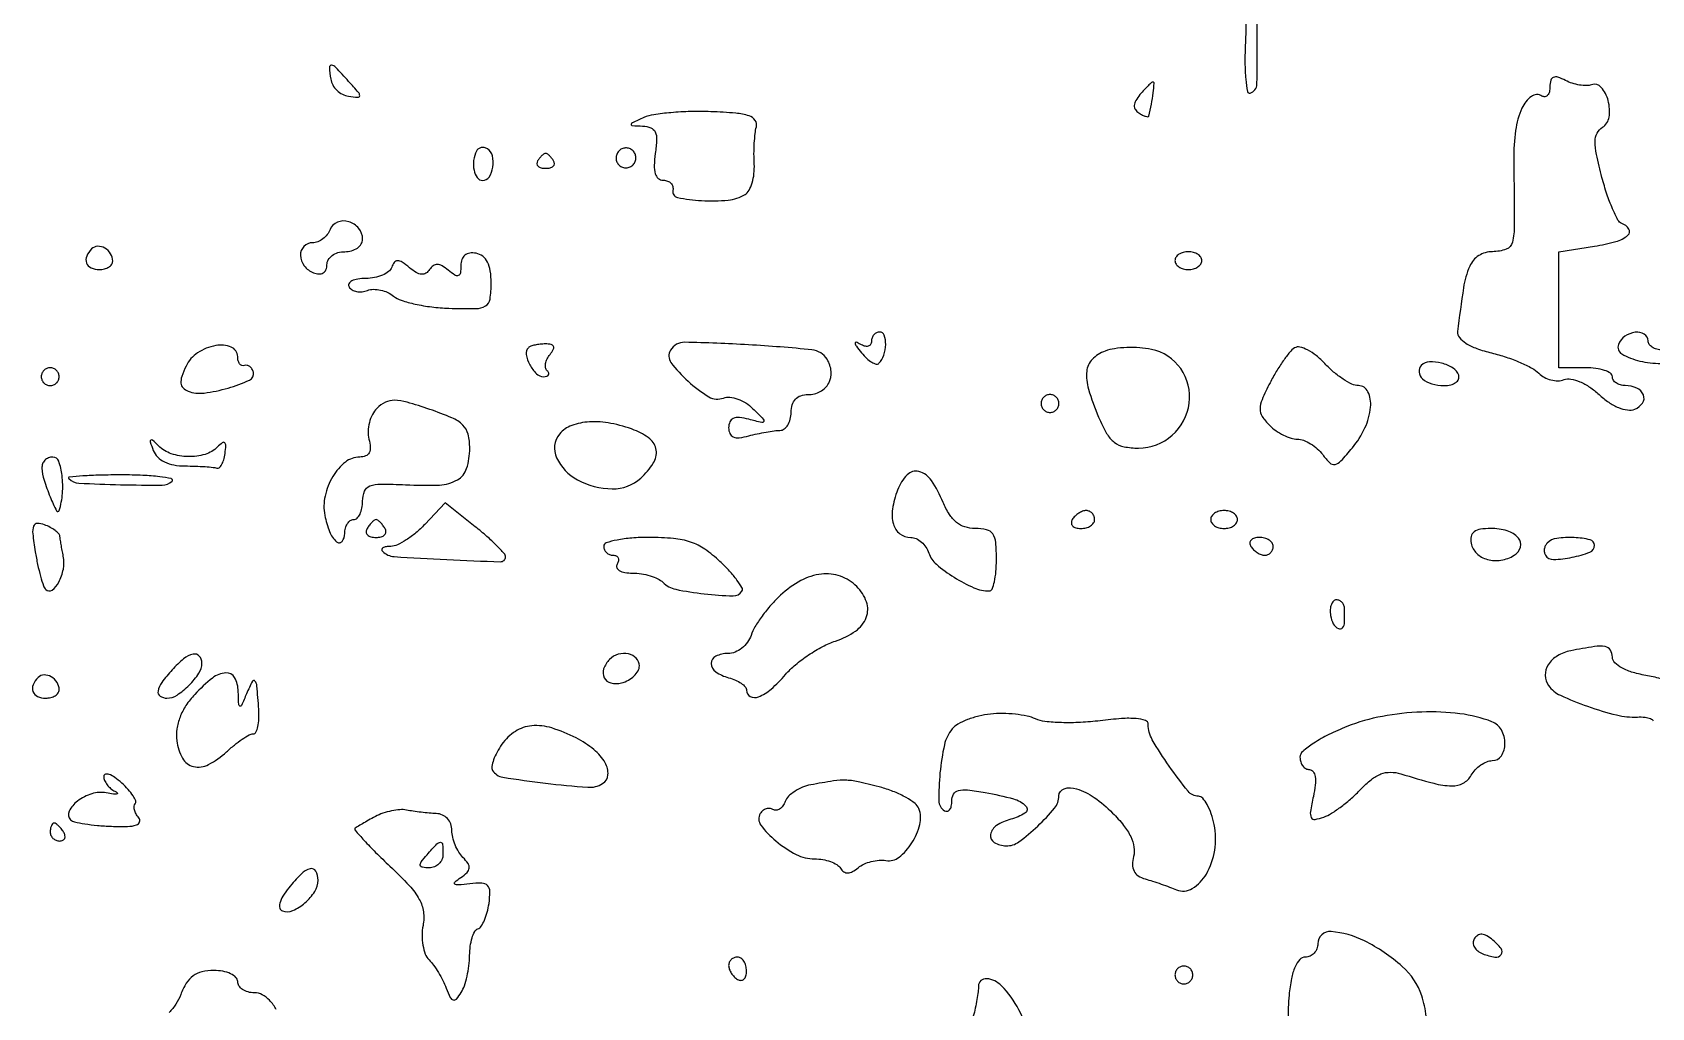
# Model space of a CAD drawing. Extents: x 0 to 5034, y 0 to 2560.
# Drawn here: x 1567 to 1748.4, y 746.3 to 855.6 of the extents above; entities that cross this region are included whole.
import ezdxf

# ---------------------------------------------------------------- set-up
doc = ezdxf.new("R2010")
doc.units = 0

msp = doc.modelspace()

# ---------------------------------------------------------------- linework, layer by layer
for points in [[(1701.484752, 862.975329, 0.099742), (1701.294163, 862.460804, 0.098108), (1701.316048, 861.909417, 0.097777), (1701.546792, 861.406547, 0.098339), (1701.950968, 861.030303, -0.181641), (1702.458839, 860.373019, -0.039689), (1702.775192, 858.952716, -0.03163), (1702.927636, 856.966026, -0.014909), (1702.885232, 854.392107, 0.012645), (1702.838137, 852.149929, 0.022437), (1702.92893, 850.304244, 0.020153), (1703.11397, 848.934917, 0.451772), (1703.41726, 848.75, 0.32266), (1704.178625, 849.761065, 0.008652), (1704.201647, 855.654216, 0.010983), (1703.996521, 861.452399, 0.184055), (1703.223979, 863.176021, 0.072), (1702.741476, 863.536502, 0.154404), (1702.290164, 863.624003, 0.15464), (1701.87111, 863.435994, 0.072286)], [(1600.421612, 850.333129, 0.09263), (1600.646753, 849.67682, 0.072374), (1601.109412, 849.080312, 0.071263), (1601.731133, 848.632391, 0.084275), (1602.419513, 848.408934, 0.016801), (1603.480636, 848.289449, 0.435285), (1603.671436, 848.464567, 0.18237), (1603.53755, 848.827239, 0.005286), (1602.431397, 850.075805, 0.00571), (1600.982671, 851.640342, 0.172957), (1600.512934, 851.878874, 0.473108), (1600.278537, 851.657664, 0.019066)], [(1691.073886, 848.589028, 0.043282), (1690.608797, 847.918193, 0.115588), (1690.443671, 847.36394, 0.160707), (1690.564792, 846.907337, 0.110253), (1690.951442, 846.530011, 0.023308), (1691.359074, 846.303618, 0.041943), (1691.714461, 846.163103, 0.058009), (1691.975158, 846.116526, 0.361912), (1692.076511, 846.190983, 0.013932), (1692.365877, 847.517011, 0.016868), (1692.56025, 848.775356, 0.009503), (1692.66899, 849.85349, 0.438295), (1692.533961, 850, 0.182026), (1692.368046, 849.937528, 0.01202), (1691.985822, 849.585527, 0.01615), (1691.543523, 849.129577, 0.011296)], [(1737, 849.476167, -0.05584), (1736.935975, 848.904663, -0.120563), (1736.739534, 848.511239, -0.189923), (1736.449149, 848.355472, -0.169227), (1736.113307, 848.429973, 0.306065), (1734.921681, 848.381746, 0.130018), (1733.870267, 847.075523, 0.070701), (1733.156528, 844.574452, 0.037009), (1732.952818, 841.336615, -0.001932), (1733.006855, 833.921905, -0.057763), (1732.798016, 832.064646, -0.252793), (1732.101594, 831.274739, -0.08848), (1730.561198, 831, 0.142034), (1729.033576, 830.557117, 0.149941), (1728.018214, 829.372876, 0.064539), (1727.321122, 826.968651, 0.010075), (1726.66351, 822.059264, 0.202688), (1726.860741, 821.390899, 0.080512), (1727.592349, 820.745062, 0.055041), (1728.807517, 820.154225, 0.026303), (1730.473663, 819.65703, -0.021037), (1732.090648, 819.192981, -0.021015), (1733.663487, 818.594547, -0.021403), (1734.988576, 817.957083, -0.073685), (1735.752602, 817.390255, 0.07312), (1736.365169, 816.934725, 0.06099), (1737.121523, 816.639961, 0.062877), (1737.900718, 816.542689, 0.091508), (1738.57982, 816.669003, -0.138453), (1739.340441, 816.738604, -0.054704), (1740.355291, 816.432215, -0.047897), (1741.458401, 815.832127, -0.040083), (1742.5, 815, 0.038612), (1743.583839, 814.128899, 0.053348), (1744.682214, 813.538481, 0.063615), (1745.692755, 813.270118, 0.125382), (1746.512501, 813.366423, 0.151414), (1747.380129, 814.049513, 0.252604), (1747.478211, 814.950435, 0.19231), (1746.736518, 815.72087, 0.106506), (1745.440983, 816, -0.067639), (1744.890182, 816.074854, -0.08433), (1744.423289, 816.29375, -0.09965), (1744.111069, 816.61866, -0.142666), (1744, 817, 0.254951), (1743.790443, 817.384262, 0.06271), (1743.11875, 817.70625, 0.048861), (1742.149251, 817.927234, 0.031626), (1741, 818), (1738, 818), (1738, 824.488182), (1738, 830.976365), (1742, 831.615991, 0.027366), (1744.400022, 832.135781, 0.107248), (1745.7355, 832.833904, 0.375942), (1745.846175, 833.536489, 0.168595), (1745.056927, 834.166667, -0.189177), (1744.621933, 834.543351, -0.018747), (1744.01525, 835.813226, -0.021557), (1743.393641, 837.439502, -0.015458), (1742.835108, 839.303892, -0.010823), (1742.206049, 841.891113, -0.056503), (1742.054047, 843.347656, -0.115869), (1742.279572, 844.270783, -0.137583), (1742.885194, 844.929046, 0.222926), (1743.631348, 846.071549, 0.097991), (1743.528764, 847.918156, 0.115119), (1742.755777, 849.402625, 0.311364), (1741.665141, 849.690175, -0.088518), (1741.094148, 849.59255, -0.039019), (1740.328198, 849.657998, -0.037027), (1739.505663, 849.856899, -0.040962), (1738.75, 850.170311, 0.035687), (1737.894711, 850.535651, 0.17938), (1737.383287, 850.524073, 0.239175), (1737.091709, 850.194062, 0.063615)], [(1635.5, 846.012224, 0.00379), (1634.227897, 845.446294, 0.255533), (1634.090198, 845.262989, 0.43834), (1634.199466, 845.128505, 0.006138), (1635.363499, 845.070285, -0.083775), (1636.269075, 844.88213, -0.193544), (1636.766614, 844.414536, -0.12062), (1636.936027, 843.552143, -0.024911), (1636.786692, 842, 0.02709), (1636.66262, 840.648726, 0.081358), (1636.77774, 839.732303, 0.14566), (1637.122179, 839.202668, 0.178073), (1637.673193, 839, -0.087361), (1638.160705, 838.914166, -0.115612), (1638.536813, 838.668419, -0.127056), (1638.741751, 838.301244, -0.119128), (1638.75, 837.871212, 0.419608), (1639.27039, 837.071061, 0.035329), (1641.976515, 836.720168, 0.037342), (1644.948925, 836.768712, 0.116167), (1646.836695, 837.399072, 0.131049), (1647.28099, 837.869715, 0.050645), (1647.628957, 838.704835, 0.045662), (1647.84019, 839.734567, 0.041943), (1647.869636, 840.815738, -0.015314), (1647.840099, 841.952262, -0.013166), (1647.877131, 843.147444, -0.013361), (1647.968376, 844.230808, -0.03677), (1648.10876, 844.984072, 0.226698), (1647.971282, 845.706317, 0.155491), (1647.284998, 846.20494, 0.059522), (1645.794861, 846.50842, 0.011058), (1643, 846.67601, 0.015448), (1640.74767, 846.691511, 0.016067), (1638.528125, 846.566768, 0.015957), (1636.620945, 846.33644, 0.064817)], [(1616.754232, 842.266312, 0.084697), (1616.436116, 841.221291, 0.082939), (1616.479003, 840.121909, 0.104464), (1616.84371, 839.288862, 0.234312), (1617.437328, 838.972506, 0.26629), (1618.162879, 839.360605, 0.1021), (1618.575922, 840.472687, 0.093314), (1618.533019, 841.735512, 0.201974), (1617.980032, 842.512341, 0.086456), (1617.629461, 842.652808, 0.102024), (1617.272696, 842.654687, 0.11056), (1616.965717, 842.518222, 0.11748)], [(1623.603006, 841.166667, 0.156081), (1623.524383, 840.850742, 0.191391), (1623.654049, 840.578125, 0.128073), (1623.996371, 840.393832, 0.059847), (1624.5, 840.333333, 0.059847), (1625.003629, 840.393832, 0.128073), (1625.345951, 840.578125, 0.191391), (1625.475617, 840.850742, 0.156081), (1625.396994, 841.166667, 0.030643), (1625.17176, 841.485629, 0.036533), (1624.921053, 841.755208, 0.039602), (1624.681431, 841.94484, 0.148655), (1624.5, 842, 0.148655), (1624.318569, 841.94484, 0.039602), (1624.078947, 841.755208, 0.036533), (1623.82824, 841.485629, 0.030643)], [(1632.552786, 842.08541, 0.099038), (1632.401684, 841.679226, 0.097945), (1632.417584, 841.244476, 0.097945), (1632.597789, 840.848514, 0.099038), (1632.91459, 840.552786, 0.099038), (1633.320774, 840.401684, 0.097945), (1633.755524, 840.417584, 0.097945), (1634.151486, 840.597789, 0.099038), (1634.447214, 840.91459, 0.099038), (1634.598316, 841.320774, 0.097945), (1634.582416, 841.755524, 0.097945), (1634.402211, 842.151486, 0.099038), (1634.08541, 842.447214, 0.099038), (1633.679226, 842.598316, 0.097945), (1633.244476, 842.582416, 0.097945), (1632.848514, 842.402211, 0.099038)], [(1600.355157, 833.483141, -0.074977), (1600.033468, 832.916159, -0.064537), (1599.544009, 832.435673, -0.066847), (1598.968076, 832.110674, -0.095352), (1598.393011, 832, 0.204278), (1597.418733, 831.584618, 0.201822), (1597.037443, 830.591202, 0.156824), (1597.456317, 829.418007, 0.138461), (1598.5, 828.638374, 0.075244), (1599.114961, 828.503306, 0.151899), (1599.592642, 828.617923, 0.166113), (1599.893789, 828.972145, 0.094119), (1600, 829.531385, -0.135114), (1600.154154, 830.091428, -0.100388), (1600.5875, 830.568594, -0.086919), (1601.235706, 830.88973, -0.071767), (1602, 831, 0.067898), (1602.764468, 831.104293, 0.0845), (1603.4125, 831.409197, 0.09971), (1603.845839, 831.8618, 0.14217), (1604, 832.393011, 0.173732), (1603.566481, 833.603019, 0.14912), (1602.434749, 834.355344, 0.167176), (1601.171409, 834.303936, 0.211165)], [(1573.63948, 831.306147, 0.094876), (1573.086489, 830.491235, 0.1934), (1573.067517, 829.730754, 0.202875), (1573.575357, 829.193711, 0.103624), (1574.5, 829, 0.06085), (1575.073598, 829.070066, 0.079459), (1575.559375, 829.276414, 0.097386), (1575.8846, 829.582093, 0.156819), (1576, 829.940983, 0.139398), (1575.764316, 830.769921, 0.123736), (1575.119339, 831.396031, 0.139481), (1574.316568, 831.598585, 0.191124)], [(1615, 829.450879, -0.034063), (1614.943359, 828.620429, -0.276363), (1614.714622, 828.334932, -0.239593), (1614.325081, 828.379634, -0.027044), (1613.589028, 828.926114, 0.040308), (1612.893837, 829.414226, 0.124697), (1612.347273, 829.573447, 0.170936), (1611.895552, 829.432105, 0.09412), (1611.5, 829, -0.110903), (1611.095479, 828.586546, -0.167706), (1610.61127, 828.466463, -0.113404), (1610.011336, 828.661997, -0.037272), (1609.248351, 829.201442, 0.024397), (1608.420675, 829.819156, 0.142966), (1607.909028, 829.982122, 0.244081), (1607.542825, 829.803208, 0.07838), (1607.254045, 829.25, -0.147746), (1606.91349, 828.770979, -0.063077), (1606.229685, 828.367188, -0.054727), (1605.335901, 828.092589, -0.047218), (1604.35765, 828, 0.037307), (1603.449392, 827.932137, 0.080276), (1602.782817, 827.719079, 0.153612), (1602.461796, 827.405034, 0.267391), (1602.473008, 827.043674, 0.127958), (1602.810469, 826.721202, 0.080917), (1603.32539, 826.535178, 0.071976), (1603.934531, 826.509891, 0.066144), (1604.54476, 826.65555, -0.088722), (1605.217917, 826.784611, -0.05625), (1606.014807, 826.704708, -0.054322), (1606.80745, 826.441284, -0.065929), (1607.469881, 826.024996, 0.095259), (1608.331693, 825.551072, 0.024047), (1609.883126, 825.130459, 0.023655), (1611.735329, 824.813732, 0.021923), (1613.656862, 824.663121, 0.010221), (1616.692586, 824.6208, 0.133768), (1617.767309, 824.921086, 0.226063), (1618.269086, 825.674201, 0.03576), (1618.399716, 827.495934, 0.037441), (1618.298629, 828.845691, 0.080968), (1617.980783, 829.83392, 0.109631), (1617.445202, 830.481318, 0.118296), (1616.7, 830.819258, 0.080756), (1615.992605, 830.839843, 0.13727), (1615.452358, 830.6083, 0.139604), (1615.116569, 830.133586, 0.084759)], [(1695, 830, 0.148195), (1695.115568, 829.618646, 0.098894), (1695.440625, 829.29375, 0.082425), (1695.926543, 829.074694, 0.064853), (1696.5, 829, 0.064853), (1697.073457, 829.074694, 0.082425), (1697.559375, 829.29375, 0.098894), (1697.884432, 829.618646, 0.148195), (1698, 830, 0.148195), (1697.884432, 830.381354, 0.098894), (1697.559375, 830.70625, 0.082425), (1697.073457, 830.925306, 0.064853), (1696.5, 831, 0.064853), (1695.926543, 830.925306, 0.082425), (1695.440625, 830.70625, 0.098894), (1695.115568, 830.381354, 0.148195)], [(1661, 820.940983, -0.146934), (1660.897759, 820.600579, -0.188594), (1660.632812, 820.413651, -0.132816), (1660.2287, 820.422732, -0.063696), (1659.75, 820.632941, 0.043872), (1659.285905, 820.85902, 0.573559), (1659.165569, 820.762526, 0.123824), (1659.306969, 820.42143, 0.010573), (1659.892501, 819.667792, 0.033559), (1660.466194, 819.050442, 0.054095), (1661.03843, 818.618256, 0.074033), (1661.524921, 818.417726, 0.262966), (1661.838112, 818.504778, 0.118094), (1662.386308, 819.398308, 0.073684), (1662.592816, 820.6152, 0.091016), (1662.427522, 821.63599, 0.317224), (1661.911516, 822, 0.115433), (1661.563823, 821.918646, 0.10044), (1661.267758, 821.688914, 0.093393), (1661.069045, 821.345399, 0.08475)], [(1744.677932, 820.603087, 0.369798), (1745.049925, 819.55812, 0.070759), (1747.075897, 818.751005, 0.062916), (1749.405781, 818.488576, 0.256332), (1750.603045, 819.166731, 0.178566), (1750.667041, 819.48216, 0.188164), (1750.508795, 819.755227, 0.115624), (1750.119678, 819.940021, 0.053337), (1749.559017, 820, -0.062283), (1748.962904, 820.074545, -0.080552), (1748.457961, 820.29375, -0.097988), (1748.120018, 820.618621, -0.153634), (1748, 821, 0.262826), (1747.575938, 821.751009, 0.16694), (1746.567996, 821.967863, 0.123067), (1745.397516, 821.522184, 0.150028)], [(1584.223034, 818.192859, 0.02546), (1583.742265, 817.023351, 0.104882), (1583.643498, 816.268575, 0.176494), (1583.878549, 815.753713, 0.107088), (1584.445169, 815.382667, 0.124254), (1586.239137, 815.16787, 0.038488), (1588.921112, 815.725546, 0.035566), (1591.327341, 816.612225, 0.363902), (1591.754684, 817.5, 0.075684), (1591.600911, 817.863241, 0.094781), (1591.354501, 818.132812, 0.109159), (1591.05561, 818.267654, 0.132796), (1590.75, 818.25, -0.173266), (1590.465134, 818.25609, -0.141634), (1590.220313, 818.440625, -0.101439), (1590.05526, 818.790027, -0.059853), (1590, 819.25, 0.306289), (1589.282698, 820.311104, 0.141666), (1587.546706, 820.486109, 0.100072), (1585.508775, 819.671022, 0.13835)], [(1622.568901, 820.235568, 0.245161), (1622.333637, 819.487128, 0.077314), (1622.726371, 818.342778, 0.074622), (1623.466901, 817.335371, 0.199573), (1624.273655, 817, 0.065215), (1624.633049, 817.047076, 0.192895), (1624.828768, 817.193285, 0.241843), (1624.844514, 817.407086, 0.096381), (1624.675343, 817.657991, -0.153763), (1624.498035, 817.998349, -0.086863), (1624.497174, 818.467954, -0.07233), (1624.668728, 818.99289, -0.058177), (1624.9928, 819.491324, 0.047423), (1625.357756, 820.027135, 0.231935), (1625.374623, 820.382994, 0.243711), (1625.105678, 820.602375, 0.051581), (1624.484124, 820.666667, 0.026437), (1623.884353, 820.634932, 0.028927), (1623.309326, 820.540031, 0.030118), (1622.832268, 820.402015, 0.111348)], [(1638.484299, 819.974595, 0.306778), (1638.542109, 818.590795, 0.049654), (1640.448452, 816.487444, 0.048858), (1642.795764, 814.748417, 0.230558), (1644.418771, 814.607203, -0.117947), (1645.134485, 814.701937, -0.060721), (1646.020826, 814.499539, -0.055265), (1646.931467, 814.052651, -0.054905), (1647.724301, 813.416316, -0.004444), (1648.881184, 812.237197, -0.294619), (1648.933427, 811.971244, -0.371985), (1648.719083, 811.859793, -0.00563), (1647.25, 812.225569, 0.036409), (1646.200276, 812.419292, 0.126636), (1645.522947, 812.322305, 0.192439), (1645.138646, 811.946377, 0.104423), (1645, 811.289749, 0.103579), (1645.137814, 810.631628, 0.19486), (1645.520356, 810.258413, 0.127381), (1646.196177, 810.166784, 0.035815), (1647.25, 810.369714, -0.011611), (1648.203105, 810.601557, -0.010252), (1649.20625, 810.799577, -0.010353), (1650.11775, 810.940775, -0.030524), (1650.75, 810.986345, 0.156555), (1651.226816, 811.145157, 0.096081), (1651.632812, 811.583489, 0.07858), (1651.906931, 812.234181, 0.060542), (1652, 813, -0.071879), (1652.123622, 813.85549, -0.118272), (1652.486626, 814.485871, -0.122815), (1653.084583, 814.867851, -0.081193), (1653.893011, 815, 0.122404), (1655.266846, 815.341441, 0.14772), (1656.207783, 816.273227, 0.145822), (1656.48276, 817.58024, 0.118381), (1656.03328, 818.946151, 0.233408), (1654.337421, 820.006102, 0.010368), (1647.233942, 820.5704, 0.009819), (1640.087906, 820.848525, 0.265081)], [(1687.176915, 819.869742, 0.11084), (1685.733837, 818.934375, 0.170858), (1685.111293, 817.599836, 0.099675), (1685.312903, 815.603808, 0.02411), (1686.448973, 812.467881, 0.029457), (1687.337626, 810.649982, 0.09987), (1688.196616, 809.655953, 0.117004), (1689.293191, 809.158186, 0.048329), (1690.92592, 809, 0.184134), (1694.694735, 810.436644, 0.18047), (1696.590461, 814.031158, 0.186498), (1695.641761, 817.898935, 0.192258), (1692.35215, 820.061813, 0.034038), (1691.044701, 820.237656, 0.02569), (1689.595118, 820.258346, 0.026231), (1688.225141, 820.13534, 0.053129)], [(1708.389532, 820.216115, 0.078622), (1707.857912, 819.740659, 0.017891), (1707.125832, 818.774474, 0.01809), (1706.353318, 817.586207, 0.016717), (1705.646952, 816.314009, 0.015467), (1704.748612, 814.418082, 0.099633), (1704.525726, 813.387284, 0.150677), (1704.769081, 812.555938, 0.050424), (1705.578849, 811.564009, 0.04395), (1706.293005, 810.965462, 0.03667), (1707.144126, 810.459428, 0.038154), (1707.997852, 810.111664, 0.077795), (1708.711186, 810, -0.089675), (1709.403773, 809.874777, -0.047612), (1710.190233, 809.49206, -0.045317), (1710.944103, 808.932387, -0.052607), (1711.543905, 808.270843, 0.041444), (1712.344254, 807.347591, 0.254135), (1712.9297, 807.18177, 0.15152), (1713.588866, 807.561353, 0.01341), (1714.870878, 809.020843, 0.065726), (1716.279633, 811.254569, 0.084137), (1716.912083, 813.598695, 0.133547), (1716.618069, 815.312785, 0.291727), (1715.540469, 816, -0.113007), (1714.825558, 816.16367, -0.032913), (1713.83685, 816.724421, -0.031253), (1712.774596, 817.522284, -0.028912), (1711.790469, 818.466115, 0.036508), (1710.832112, 819.357709, 0.05032), (1709.846625, 819.99745, 0.061257), (1708.977147, 820.317665, 0.203563)], [(1722.595363, 818.26203, 0.228361), (1722.336448, 817.521563, 0.185054), (1722.728382, 816.766177, 0.111799), (1723.765945, 816.194575, 0.070333), (1725.14235, 816, 0.057016), (1725.888807, 816.085397, 0.09776), (1726.458183, 816.341522, 0.139742), (1726.762326, 816.721113, 0.181856), (1726.779124, 817.162627, 0.175087), (1726.144507, 817.966273, 0.074828), (1724.868665, 818.515261, 0.075494), (1723.501357, 818.66111, 0.187389)], [(1568, 817, 0.099038), (1568.076342, 816.618362, 0.097945), (1568.29375, 816.29375, 0.097945), (1568.618362, 816.076342, 0.099038), (1569, 816, 0.099038), (1569.381638, 816.076342, 0.097945), (1569.70625, 816.29375, 0.097945), (1569.923658, 816.618362, 0.099038), (1570, 817, 0.099038), (1569.923658, 817.381638, 0.097945), (1569.70625, 817.70625, 0.097945), (1569.381638, 817.923658, 0.099038), (1569, 818, 0.099038), (1568.618362, 817.923658, 0.097945), (1568.29375, 817.70625, 0.097945), (1568.076342, 817.381638, 0.099038)], [(1680, 814, 0.099038), (1680.076342, 813.618362, 0.097945), (1680.29375, 813.29375, 0.097945), (1680.618362, 813.076342, 0.099038), (1681, 813, 0.099038), (1681.381638, 813.076342, 0.097945), (1681.70625, 813.29375, 0.097945), (1681.923658, 813.618362, 0.099038), (1682, 814, 0.099038), (1681.923658, 814.381638, 0.097945), (1681.70625, 814.70625, 0.097945), (1681.381638, 814.923658, 0.099038), (1681, 815, 0.099038), (1680.618362, 814.923658, 0.097945), (1680.29375, 814.70625, 0.097945), (1680.076342, 814.381638, 0.099038)], [(1605.597023, 813.454166, 0.078237), (1605.093164, 812.762009, 0.05488), (1604.749852, 811.859341, 0.054451), (1604.608979, 810.894562, 0.073124), (1604.705651, 810.017591, -0.046884), (1604.85444, 809.107639, -0.13616), (1604.727527, 808.48879, -0.180634), (1604.332559, 808.127821, -0.096053), (1603.673335, 808, 0.170898), (1602.068615, 807.435011, 0.088813), (1600.656858, 805.814242, 0.080942), (1599.791551, 803.634464, 0.101659), (1599.761757, 801.465956, 0.047313), (1600.291958, 799.645718, 0.114848), (1601.084944, 798.503088, 0.433194), (1601.690332, 798.552942, 0.169354), (1602, 799.440983, -0.062283), (1602.074545, 800.037096, -0.080552), (1602.29375, 800.542039, -0.097988), (1602.618621, 800.879982, -0.153634), (1603, 801, 0.196807), (1603.382012, 801.156424, 0.086277), (1603.70625, 801.609278, 0.066194), (1603.926413, 802.280258, 0.046247), (1604, 803.074139, -0.093406), (1604.207846, 804.177031, -0.212145), (1604.798186, 804.761221, -0.093064), (1606.023535, 804.979742, -0.010978), (1608.802978, 804.893356, 0.023274), (1612.601686, 804.868715, 0.11926), (1614.614834, 805.442052, 0.189172), (1615.651128, 806.71826, 0.077177), (1616, 808.965015, 0.059917), (1615.808831, 810.554567, 0.140646), (1615.221144, 811.583748, 0.093505), (1614.003973, 812.391729, 0.017793), (1611.508004, 813.342573, 0.011902), (1608.971383, 814.140029, 0.065573), (1607.557418, 814.353489, 0.118348), (1606.547572, 814.131139, 0.083461)], [(1626.065034, 810.578361, 0.290779), (1625.726816, 807.924742, 0.160082), (1628.059462, 805.453977, 0.121374), (1631.957852, 804.437322, 0.189496), (1635.162887, 805.64741, 0.065986), (1636.561673, 807.296521, 0.178416), (1636.889324, 808.771746, 0.192708), (1636.176959, 810.029559, 0.078012), (1634.4349, 811.024751, 0.042795), (1631.808418, 811.773706, 0.061459), (1629.397506, 811.941489, 0.074882), (1627.418219, 811.534562, 0.132218)], [(1580.547743, 808.75, 0.105392), (1581.023487, 808.013901, 0.0827), (1581.797774, 807.458799, 0.069251), (1582.841419, 807.114468, 0.045132), (1584.106989, 807, -0.007919), (1585.262661, 806.981696, -0.00967), (1586.342487, 806.926563, -0.008367), (1587.24509, 806.84776, -0.065334), (1587.654671, 806.75, 0.274368), (1587.925582, 806.79672, 0.086676), (1588.198115, 807.125893, 0.05886), (1588.432218, 807.677999, 0.034445), (1588.585369, 808.380699, 0.019854), (1588.681033, 809.279585, 0.233315), (1588.550367, 809.595571, 0.356394), (1588.274867, 809.605367, 0.034068), (1587.730699, 809.130699, -0.124066), (1586.3442, 808.302364, -0.077594), (1584.460893, 808.043152, -0.0767), (1582.564865, 808.370965, -0.114854), (1581.140754, 809.25, 0.009992), (1580.461353, 809.89798, 0.377046), (1580.265306, 809.902023, 0.309425), (1580.20717, 809.692067, 0.008433)], [(1568.070285, 806.75, 0.06238), (1568.313322, 805.420211, 0.020628), (1568.98885, 803.54997, 0.020436), (1569.709435, 801.973497, 0.675997), (1570.010956, 802, 0.054143), (1570.373189, 803.924187, 0.049697), (1570.330027, 805.938975, 0.055789), (1569.954496, 807.527117, 0.316786), (1569.283022, 808, 0.097722), (1568.798796, 807.904448, 0.103082), (1568.397534, 807.632812, 0.104445), (1568.14183, 807.226886, 0.102903)], [(1571.083333, 805.586047, 0.184423), (1572.220294, 805.081876, 0.00719), (1576.878204, 804.903597, 0.006899), (1581.554162, 804.856474, 0.197946), (1582.643332, 805.309998, 0.593981), (1582.563983, 805.57927, 0.022654), (1581.270229, 805.797312, 0.020173), (1579.382488, 805.951171, 0.010246), (1577, 806, 0.00614), (1574.599502, 805.970521, 0.011323), (1572.649479, 805.878401, 0.007272), (1571.141934, 805.750871, 0.63412)], [(1663.927173, 804.308451, 0.050725), (1663.355783, 802.177348, 0.108283), (1663.449242, 800.483835, 0.163935), (1664.175266, 799.413071, 0.16394), (1665.401228, 799, -0.107416), (1666.003187, 798.86917, -0.070985), (1666.601403, 798.485937, -0.066485), (1667.105277, 797.918954, -0.070368), (1667.431107, 797.25, 0.138808), (1668.274116, 795.987127, 0.036426), (1670.254694, 794.532342, 0.037413), (1672.47545, 793.359448, 0.103144), (1674.199365, 793, 0.307044), (1674.510141, 793.21071, 0.03859), (1674.764813, 794.028125, 0.03467), (1674.942109, 795.158557, 0.021568), (1675, 796.5, 0.021584), (1674.916371, 798.436388, 0.128347), (1674.580094, 799.382149, 0.188222), (1673.894253, 799.85316, 0.057487), (1672.62132, 800, -0.07548), (1671.46481, 800.175587, -0.095954), (1670.515453, 800.685223, -0.082107), (1669.722709, 801.583707, -0.041627), (1669.029763, 802.928145, 0.049985), (1667.722131, 805.364507, 0.180455), (1666.313519, 806.372799, 0.274593), (1664.999328, 806.006555, 0.100262)], [(1610.948208, 800.44487, -0.029458), (1609.959217, 799.509187, -0.03146), (1608.887689, 798.71818, -0.033163), (1607.887575, 798.163074, -0.110548), (1607.159019, 798, 0.035785), (1606.623274, 797.961607, 0.099366), (1606.269163, 797.835882, 0.235668), (1606.151152, 797.651226, 0.226554), (1606.225365, 797.441302, 0.181094), (1607.525239, 796.849718, 0.005722), (1613.426913, 796.510915, 0.004085), (1619.45885, 796.283213, 0.422911), (1619.999971, 796.808591, 0.185543), (1619.848796, 797.201901, 0.012557), (1619.007824, 798.088517, 0.016664), (1617.916408, 799.112178, 0.011648), (1616.622492, 800.19487), (1613.245043, 802.889739)], [(1683.5, 801, 0.139169), (1683.392057, 800.620352, 0.191142), (1683.521475, 800.29375, 0.138808), (1683.889346, 800.073267, 0.066118), (1684.440983, 800, 0.062283), (1685.037096, 800.074545, 0.080552), (1685.542039, 800.29375, 0.097988), (1685.879982, 800.618621, 0.153634), (1686, 801, 0.092995), (1685.928382, 801.381732, 0.096318), (1685.723586, 801.70625, 0.099231), (1685.418051, 801.923444, 0.105429), (1685.059017, 802, 0.089642), (1684.653442, 801.926698, 0.053229), (1684.2129, 801.70625, 0.051032), (1683.806203, 801.382515, 0.06081)], [(1699, 801, 0.148195), (1699.115568, 800.618646, 0.098894), (1699.440625, 800.29375, 0.082425), (1699.926543, 800.074694, 0.064853), (1700.5, 800, 0.064853), (1701.073457, 800.074694, 0.082425), (1701.559375, 800.29375, 0.098894), (1701.884432, 800.618646, 0.148195), (1702, 801, 0.148195), (1701.884432, 801.381354, 0.098894), (1701.559375, 801.70625, 0.082425), (1701.073457, 801.925306, 0.064853), (1700.5, 802, 0.064853), (1699.926543, 801.925306, 0.082425), (1699.440625, 801.70625, 0.098894), (1699.115568, 801.381354, 0.148195)], [(1567.323136, 797.396171, 0.012333), (1567.593249, 795.957089, 0.015755), (1567.916176, 794.647204, 0.013694), (1568.246875, 793.580432, 0.114853), (1568.511609, 793.155058, 0.373531), (1569.20847, 793.105894, 0.11121), (1569.957932, 793.987146, 0.073826), (1570.471378, 795.457971, 0.095587), (1570.468357, 796.88402, -0.002604), (1570.342025, 797.549859, -0.002637), (1570.223177, 798.214191, -0.002566), (1570.125761, 798.793429, -0.010765), (1570.076511, 799.143011, 0.16359), (1569.939278, 799.432452, 0.041295), (1569.542458, 799.781338, 0.037703), (1568.99704, 800.125795, 0.030388), (1568.3659, 800.413085, 0.093495), (1567.55103, 800.561333, 0.317992), (1567.136297, 800.263841, 0.112374), (1567.043263, 799.413498, 0.011511)], [(1604.5, 800, 0.146489), (1604.397987, 799.620597, 0.191582), (1604.538811, 799.29375, 0.134005), (1604.925364, 799.072951, 0.063222), (1605.5, 799, 0.063222), (1606.074636, 799.072951, 0.134005), (1606.461189, 799.29375, 0.191582), (1606.602013, 799.620597, 0.146489), (1606.5, 800, 0.025622), (1606.235369, 800.382847, 0.032351), (1605.951311, 800.70625, 0.033983), (1605.686704, 800.937141, 0.163822), (1605.5, 801, 0.163822), (1605.313296, 800.937141, 0.033983), (1605.048689, 800.70625, 0.032351), (1604.764631, 800.382847, 0.025622)], [(1728.176676, 798.344476, 0.154103), (1728.790038, 797.218172, 0.123995), (1729.992962, 796.530073, 0.108822), (1731.515482, 796.44461, 0.098531), (1732.994095, 796.99635, 0.188313), (1733.692247, 797.924406, 0.252996), (1733.463866, 798.931942, 0.141755), (1732.219922, 799.730439, 0.072384), (1730.367659, 800, 0.037696), (1729.208713, 799.912501, 0.124733), (1728.508906, 799.617538, 0.181332), (1728.181714, 799.101356, 0.100097)], [(1631, 798, 0.105053), (1631.081062, 797.618444, 0.099167), (1631.311086, 797.29375, 0.09642), (1631.654762, 797.076123, 0.093332), (1632.059017, 797, -0.108972), (1632.413961, 796.921712, -0.182303), (1632.6254, 796.70625, -0.161196), (1632.656512, 796.3821, -0.082592), (1632.5, 796, 0.235077), (1632.464887, 795.618596, 0.171517), (1632.746738, 795.290479, 0.090575), (1633.368731, 795.069956, 0.040036), (1634.240983, 795, -0.038718), (1635.219616, 794.924105, -0.035019), (1636.209225, 794.697813, -0.036804), (1637.067799, 794.366398, -0.086071), (1637.62872, 793.97128, 0.146073), (1639.076671, 793.189066, 0.023661), (1642.272282, 792.680249, 0.019758), (1645.493573, 792.450907, 0.268375), (1646.49203, 792.987105, 0.279891), (1646.495041, 793.375102, 0.024908), (1645.929861, 794.223128, 0.026778), (1645.095113, 795.232037, 0.017383), (1644.030767, 796.308975, 0.03827), (1642.336209, 797.679334, 0.069305), (1640.745186, 798.477781, 0.059737), (1638.839183, 798.878855, 0.022021), (1636.08981, 799, 0.018495), (1634.138806, 798.927807, 0.030016), (1632.495132, 798.70625, 0.030576), (1631.282755, 798.390042, 0.324338)], [(1703.5, 798, 0.06081), (1703.806203, 797.617485, 0.051032), (1704.2129, 797.29375, 0.053229), (1704.653442, 797.073302, 0.089642), (1705.059017, 797, 0.105429), (1705.418051, 797.076556, 0.099231), (1705.723586, 797.29375, 0.096318), (1705.928382, 797.618268, 0.092995), (1706, 798, 0.153634), (1705.879982, 798.381379, 0.097988), (1705.542039, 798.70625, 0.080552), (1705.037096, 798.925455, 0.062283), (1704.440983, 799, 0.066118), (1703.889346, 798.926733, 0.138808), (1703.521475, 798.70625, 0.191142), (1703.392057, 798.379648, 0.139169)], [(1736.693853, 798.36052, 0.086193), (1736.483333, 798.061506, 0.075864), (1736.374098, 797.695504, 0.077347), (1736.380021, 797.320345, 0.096145), (1736.503319, 796.994629, 0.270059), (1737.39418, 796.519811, 0.040898), (1739.479889, 796.770451, 0.041076), (1741.473397, 797.351153, 0.310772), (1742, 798.116577, 0.349649), (1741.507899, 798.734252, 0.044882), (1739.709196, 798.979743, 0.044756), (1737.776023, 798.895576, 0.164571)], [(1650.817071, 792.531198, 0.02529), (1649.750514, 791.436892, 0.022054), (1648.747312, 790.190942, 0.022652), (1647.940545, 788.98206, 0.059033), (1647.509902, 788.031198, -0.079813), (1647.118539, 787.254253, -0.069471), (1646.487221, 786.596147, -0.071527), (1645.720136, 786.152204, -0.095749), (1644.932612, 786, 0.108021), (1643.553598, 785.698558, 0.29984), (1643.052859, 784.895879, 0.240059), (1643.566655, 783.946514, 0.087158), (1645, 783.289749, -0.038887), (1645.765484, 783.024544, -0.050447), (1646.4125, 782.660882, -0.059916), (1646.858742, 782.259476, -0.181596), (1647, 781.883369, 0.28141), (1647.427991, 781.183151, 0.217373), (1648.341003, 781.141629, 0.085043), (1649.7639, 782.01856, 0.034622), (1651.367937, 783.641364, -0.042098), (1652.480549, 784.733881, -0.025843), (1653.954657, 785.832489, -0.02582), (1655.537513, 786.775209, -0.041362), (1656.983317, 787.391364, 0.072558), (1659.220288, 788.513756, 0.149392), (1660.416109, 790.040952, 0.17893), (1660.439699, 791.775894, 0.111681), (1659.34227, 793.514872, 0.11302), (1657.522465, 794.656594, 0.113004), (1655.387079, 794.892821, 0.096299), (1653.089385, 794.164697, 0.062276)], [(1712.433813, 790.25, 0.085705), (1712.737239, 789.324228, 0.160477), (1713.299864, 788.784271, 0.342949), (1713.778136, 788.888291, 0.175747), (1714, 789.5), (1714, 790.146875), (1714, 791, 0.089971), (1713.930741, 791.381784, 0.095344), (1713.732242, 791.70625, 0.099759), (1713.436237, 791.923342, 0.108912), (1713.088484, 792, 0.200506), (1712.761327, 791.863311, 0.105714), (1712.520174, 791.485937, 0.076606), (1712.402446, 790.91991, 0.04951)], [(1582.654988, 784.171259, 0.024371), (1581.492253, 782.753329, 0.114527), (1581.074965, 781.793333, 0.297586), (1581.309117, 781.234064, 0.150065), (1582.071429, 781, 0.147453), (1583.206061, 781.342046, 0.049993), (1584.554893, 782.445107, 0.049993), (1585.657954, 783.793939, 0.147453), (1586, 784.928571, 0.184839), (1585.701648, 785.708058, 0.27201), (1585.020758, 785.925057, 0.116307), (1583.947553, 785.401043, 0.037377)], [(1631.666667, 785.333333, 0.110817), (1630.998325, 784.278279, 0.206409), (1631.061086, 783.286084, 0.220656), (1631.811765, 782.696017, 0.122507), (1633, 782.710251, 0.060903), (1633.764694, 783.013407, 0.065681), (1634.4125, 783.485993, 0.073972), (1634.850737, 784.048695, 0.129214), (1635, 784.616631, 0.194934), (1634.657263, 785.462338, 0.148306), (1633.774361, 785.951863, 0.124792), (1632.640185, 785.910431, 0.125804)], [(1585.186351, 781.410096, 0.042298), (1584.208117, 780.171968, 0.053971), (1583.541645, 778.880105, 0.058049), (1583.200563, 777.558004, 0.062989), (1583.186351, 776.22981, 0.096618), (1583.812105, 774.261078, 0.214999), (1585.040369, 773.333415, 0.178464), (1586.74216, 773.555725, 0.066829), (1588.736704, 774.969329, -0.017379), (1589.631692, 775.746836, -0.021544), (1590.518391, 776.403491, -0.020488), (1591.294594, 776.883004, -0.128808), (1591.741208, 777, 0.285306), (1592.044755, 777.188556, 0.059145), (1592.264475, 777.807812, 0.045759), (1592.381836, 778.696159, 0.028293), (1592.364263, 779.75, 0.003705), (1592.151762, 782.37904, 0.144519), (1591.939265, 782.918704, 0.550528), (1591.647898, 782.890098, 0.015146), (1591, 781.5, -0.003751), (1590.423348, 780.185338, -0.368608), (1590.252774, 780.104278, -0.326773), (1590.12689, 780.261086, -0.003386), (1590.070285, 781.75, 0.115271), (1589.657201, 783.29811, 0.295691), (1588.688045, 783.834522, 0.151736), (1587.18131, 783.248972, 0.036453)], [(1567.63948, 783.306147, 0.094876), (1567.086489, 782.491235, 0.1934), (1567.067517, 781.730754, 0.202875), (1567.575357, 781.193711, 0.103624), (1568.5, 781, 0.06085), (1569.073598, 781.070066, 0.079459), (1569.559375, 781.276414, 0.097386), (1569.8846, 781.582093, 0.156819), (1570, 781.940983, 0.139398), (1569.764316, 782.769921, 0.123736), (1569.119339, 783.396031, 0.139481), (1568.316568, 783.598585, 0.191124)], [(1674.324471, 779.218784, 0.033987), (1673.027507, 778.992325, 0.032727), (1671.756201, 778.590351, 0.03448), (1670.685912, 778.085688, 0.092395), (1670.040674, 777.54901, 0.119162), (1669.171852, 775.775467, 0.031114), (1668.675256, 772.620174, 0.02659), (1668.548243, 769.503338, 0.256616), (1669.17813, 768.389909, 0.188951), (1669.489076, 768.333303, 0.185618), (1669.758576, 768.502446, 0.110481), (1669.941016, 768.90751, 0.050823), (1670, 769.486296, -0.130021), (1670.201044, 770.246345, -0.204943), (1670.73048, 770.64826, -0.090437), (1671.766527, 770.715336, -0.015049), (1673.75, 770.424022, -0.020809), (1676.910276, 769.725497, -0.138295), (1678.28588, 768.912109, -0.471552), (1678.191348, 768.123536, -0.081258), (1676.601091, 767.436016, 0.083191), (1675.023335, 766.746701, 0.208087), (1674.346077, 765.718771, 0.312539), (1674.751673, 764.842685, 0.126471), (1676.083333, 764.460096, 0.166697), (1677.501754, 764.902282, 0.031157), (1679.624797, 766.671883, 0.030884), (1681.509672, 768.687451, 0.174271), (1682, 770.051522, -0.328139), (1682.593452, 770.858424, -0.153891), (1683.962023, 770.854505, -0.075967), (1685.956821, 769.866452, -0.043493), (1688.018656, 768.13519, -0.029352), (1689.246449, 766.754113, -0.054823), (1690.038328, 765.48679, -0.070407), (1690.407549, 764.327651, -0.106289), (1690.361115, 763.272903, 0.062435), (1690.239569, 762.350891, 0.121831), (1690.41197, 761.634317, 0.129248), (1690.888438, 761.107909, 0.074931), (1691.669382, 760.751167, -0.008532), (1692.491849, 760.500364, -0.005206), (1693.454452, 760.17767, -0.005217), (1694.401926, 759.837917, -0.009215), (1695.175562, 759.53503, 0.240182), (1696.939216, 759.676136, 0.124834), (1698.517716, 761.300305, 0.093134), (1699.449095, 763.958417, 0.087393), (1699.382742, 766.836289, 0.032128), (1699.058119, 768.04862, 0.044932), (1698.605399, 769.074296, 0.053232), (1698.101136, 769.792974, 0.213559), (1697.625, 770.012379, -0.223531), (1696.467755, 770.572582, -0.017497), (1694.351029, 773.385259, -0.020981), (1692.461362, 776.345151, -0.132324), (1692, 778.057932, 0.321314), (1691.683354, 778.499797, 0.062685), (1690.666482, 778.70806, 0.037706), (1689.019917, 778.71042, 0.012589), (1686.621249, 778.471882, -0.018375), (1684.424799, 778.279086, -0.019758), (1682.272827, 778.25478, -0.019733), (1680.433794, 778.379433, -0.082935), (1679.371249, 778.676514, 0.058143), (1678.430934, 778.990181, 0.024699), (1677.116868, 779.197429, 0.024034), (1675.677519, 779.28242, 0.028968)], [(1714.25, 777.812231, 0.021211), (1712.239053, 776.921923, 0.030136), (1710.542187, 775.951576, 0.030313), (1709.304012, 775.029078, 0.220961), (1709, 774.374734, 0.076989), (1709.081351, 773.849538, 0.089817), (1709.31709, 773.403828, 0.100769), (1709.667785, 773.105867, 0.126524), (1710.079455, 773, -0.251083), (1710.480657, 772.784974, -0.112323), (1710.69988, 772.207984, -0.063488), (1710.711692, 771.269333, -0.025501), (1710.500215, 770.000977, 0.013276), (1710.172526, 768.293908, 0.158712), (1710.272702, 767.638613, 0.326094), (1710.694821, 767.422139, 0.049211), (1711.670759, 767.676465, 0.052897), (1712.53183, 768.101972, 0.019988), (1713.637866, 768.866193, 0.019535), (1714.784309, 769.800247, 0.022538), (1715.79857, 770.779418, -0.03432), (1717.000965, 771.886726, -0.076637), (1718.075228, 772.505616, -0.093884), (1719.139776, 772.70205, -0.074331), (1720.29857, 772.523196, 0.010672), (1723.982837, 771.463043, 0.059553), (1726.014616, 771.176984, 0.128387), (1727.284574, 771.48033, 0.143662), (1728.180684, 772.358382, -0.060659), (1728.639795, 772.986251, -0.053117), (1729.255542, 773.517775, -0.055984), (1729.927041, 773.879516, -0.095862), (1730.54969, 774, 0.252348), (1731.564671, 774.547096, 0.148746), (1731.964442, 775.902977, 0.123996), (1731.563339, 777.439534, 0.177405), (1730.512179, 778.356953, 0.060897), (1726.92735, 779.252345, 0.039171), (1722.641597, 779.444557, 0.038217), (1718.2285, 778.957679, 0.047059)], [(1619.598406, 775.837032, 0.029262), (1619.053153, 774.952681, 0.038178), (1618.667692, 774.084117, 0.042174), (1618.473195, 773.344241, 0.183607), (1618.557465, 772.907019, 0.217916), (1619.696797, 772.147308, 0.009847), (1624.472268, 771.477843, 0.011578), (1629.217042, 771.018872, 0.158008), (1630.880676, 771.426254, 0.239558), (1631.480206, 772.410798, 0.151272), (1631.175561, 773.750757, 0.091017), (1629.909895, 775.237183, 0.051711), (1627.928479, 776.536985, 0.044384), (1625.193194, 777.656672, 0.09621), (1622.94423, 777.900509, 0.121441), (1621.106032, 777.28005, 0.098455)], [(1575, 772.238321, 0.100607), (1575.092276, 771.784364, 0.060723), (1575.367188, 771.306854, 0.05729), (1575.771997, 770.87934, 0.063668), (1576.25, 770.572245, -0.08247), (1576.516836, 770.386362, -0.605308), (1576.482675, 770.272242, -0.08098), (1576.07883, 770.260239, -0.012586), (1575.286768, 770.385677, 0.121114), (1573.669249, 770.290428, 0.086624), (1572.048722, 769.461769, 0.119245), (1571.127552, 768.340921, 0.319212), (1571.29062, 767.376046, 0.14339), (1571.71708, 767.14276, 0.014455), (1572.867085, 766.925389, 0.01719), (1574.281611, 766.749758, 0.012865), (1575.84899, 766.650212, 0.014428), (1577.653731, 766.634251, 0.069397), (1578.666003, 766.796139, 0.242341), (1579.010736, 767.132204, 0.259561), (1578.924545, 767.592009, -0.047062), (1578.614106, 768.046596, -0.063288), (1578.429967, 768.509368, -0.079163), (1578.392079, 768.909977, -0.182408), (1578.514807, 769.181473, 0.301352), (1578.577529, 769.490885, 0.048182), (1578.276833, 770.066111, 0.039792), (1577.739019, 770.762653, 0.02455), (1577.006131, 771.494452, 0.027879), (1576.234989, 772.117814, 0.06735), (1575.589301, 772.461867, 0.159447), (1575.180771, 772.477746, 0.335115)], [(1654.188851, 771.286254, 0.049693), (1653.264458, 771.012403, 0.047452), (1652.396909, 770.558374, 0.051127), (1651.709051, 770.0031, 0.106166), (1651.334066, 769.428179, -0.062227), (1651.064803, 768.924213, -0.09311), (1650.707452, 768.57762, -0.121327), (1650.321677, 768.439871, -0.165245), (1649.964314, 768.522055, 0.115056), (1649.603776, 768.643325, 0.100411), (1649.207182, 768.601614, 0.093509), (1648.835303, 768.402582, 0.085037), (1648.546924, 768.075925, 0.307036), (1648.601317, 766.788501, 0.059407), (1650.286816, 765.003366, 0.056083), (1652.574532, 763.493462, 0.118381), (1654.629544, 763, -0.042561), (1655.539247, 762.922424, -0.044217), (1656.41068, 762.691986, -0.048364), (1657.122018, 762.354014, -0.119824), (1657.530011, 761.951442, 0.101427), (1657.903193, 761.555438, 0.162292), (1658.344154, 761.423312, 0.121167), (1658.873467, 761.57084, 0.044967), (1659.514839, 762.012315, -0.066543), (1660.156269, 762.414311, -0.043841), (1660.978499, 762.704532, -0.043624), (1661.84506, 762.84838, -0.062906), (1662.620325, 762.810873, 0.214984), (1664.085205, 763.184193, 0.083105), (1665.518038, 764.779127, 0.078793), (1666.416005, 766.851844, 0.155733), (1666.314146, 768.623733, 0.138684), (1665.878725, 769.206092, 0.034794), (1664.879409, 769.865981, 0.03284), (1663.58554, 770.48843, 0.027959), (1662.150507, 770.974891, 0.010435), (1659.686581, 771.60419, 0.047561), (1658.222173, 771.801811, 0.046969), (1656.738497, 771.720452, 0.010014)], [(1605.422373, 767.738738, 0.003399), (1604.661576, 767.322951, 0.004327), (1603.96576, 766.928595, 0.003401), (1603.388076, 766.589289, 0.035681), (1603.163193, 766.43238, 0.42547), (1603.14437, 766.213343, 0.005462), (1604.165804, 765.071365, 0.011715), (1605.454132, 763.726927, 0.006944), (1607.0493, 762.182025, -0.015741), (1609.221436, 760.00299, -0.060582), (1610.348122, 758.461975, -0.094748), (1610.807373, 757.082459, -0.080503), (1610.763988, 755.545714, 0.046129), (1610.656764, 754.440241, 0.044195), (1610.751112, 753.31746, 0.047499), (1611.018208, 752.341345, 0.104592), (1611.433834, 751.693548, -0.038668), (1611.939035, 751.095668, -0.019428), (1612.485527, 750.271337, -0.019168), (1612.987422, 749.37036, -0.026865), (1613.359749, 748.528025, 0.019702), (1613.802695, 747.485815, 0.213154), (1614.141544, 747.194859, 0.297957), (1614.507227, 747.303859, 0.034523), (1615.038482, 748.028025, 0.059353), (1615.397291, 748.779732, 0.025509), (1615.700423, 749.850941, 0.024804), (1615.910461, 751.037734, 0.029965), (1615.984687, 752.166667, -0.031645), (1616.056941, 753.212012, -0.041338), (1616.261229, 754.147917, -0.046784), (1616.554847, 754.860122, -0.185384), (1616.904602, 755.166667, 0.159839), (1617.276403, 755.461254, 0.04209), (1617.644938, 756.136458, 0.038319), (1617.955869, 757.018559, 0.03126), (1618.154602, 758, 0.032348), (1618.253787, 759.363471, 0.197958), (1617.995563, 760.004542, 0.198583), (1617.361271, 760.276424, 0.032572), (1616, 760.20525, -0.008968), (1614.708676, 760.076438, -0.175232), (1614.328355, 760.179835, -0.493098), (1614.318725, 760.407988, -0.02619), (1614.991641, 760.913609, 0.043316), (1615.693672, 761.479691, 0.175443), (1615.932945, 761.964746, 0.180002), (1615.803334, 762.482535, 0.046015), (1615.241641, 763.158359, -0.06048), (1614.76611, 763.765306, -0.039072), (1614.364732, 764.564018, -0.038948), (1614.090843, 765.419895, -0.058029), (1614, 766.2, 0.091609), (1613.86957, 766.905911, 0.096576), (1613.496318, 767.503948, 0.097877), (1612.930588, 767.912231, 0.096879), (1612.25, 768.076511, -0.011035), (1611.46534, 768.128186, -0.006929), (1610.550635, 768.221523, -0.006954), (1609.652485, 768.338448, -0.012621), (1608.922373, 768.462728, 0.066596), (1608.180119, 768.507951, 0.03297), (1607.243477, 768.37781, 0.032008), (1606.274184, 768.111665, 0.040371)], [(1569, 766, 0.105053), (1569.081062, 765.618444, 0.099167), (1569.311086, 765.29375, 0.09642), (1569.654762, 765.076123, 0.093332), (1570.059017, 765, 0.108972), (1570.413961, 765.078288, 0.182303), (1570.6254, 765.29375, 0.161196), (1570.656512, 765.6179, 0.082592), (1570.5, 766, 0.029505), (1570.231006, 766.382774, 0.035638), (1569.933975, 766.70625, 0.038439), (1569.65171, 766.934461, 0.151918), (1569.440983, 767, 0.210953), (1569.272352, 766.92554, 0.081139), (1569.129539, 766.70625, 0.061769), (1569.032345, 766.382849, 0.042167)], [(1613, 763.5, -0.101721), (1612.882332, 762.9276, -0.098537), (1612.547793, 762.440625, -0.097291), (1612.048138, 762.114368, -0.096419), (1611.460573, 762, -0.035838), (1610.687524, 762.055481, -0.325335), (1610.459106, 762.27802, -0.208212), (1610.553366, 762.661216, -0.017756), (1611.210573, 763.461963, -0.007679), (1612.322999, 764.68486, -0.201684), (1612.719977, 764.861798, -0.397768), (1612.955338, 764.648652, -0.019434)], [(1595.720233, 759.746677, 0.030175), (1595.062796, 758.813884, 0.070842), (1594.722081, 758.03458, 0.129014), (1594.714244, 757.478903, 0.257084), (1595.003855, 757.165382, 0.184588), (1596.174146, 757.216107, 0.07635), (1597.538046, 758.072705, 0.073827), (1598.630006, 759.34257, 0.141643), (1599, 760.622445, 0.125056), (1598.746155, 761.621498, 0.346465), (1598.122842, 761.889532, 0.1325), (1597.109411, 761.303345, 0.027171)], [(1728.525646, 754.041495, 0.14583), (1728.403921, 753.591099, 0.123842), (1728.536794, 753.114873, 0.101013), (1728.914532, 752.684072, 0.070914), (1729.479746, 752.369399, 0.051311), (1730.848815, 751.999508, 0.281237), (1731.527978, 752.276275, 0.330472), (1731.526089, 752.944842, 0.059295), (1730.613194, 753.906058, 0.042311), (1729.929072, 754.382325, 0.115204), (1729.367844, 754.552364, 0.161769), (1728.906961, 754.431745, 0.11057)], [(1645, 751.059017, 0.089642), (1645.073302, 750.653442, 0.053229), (1645.29375, 750.2129, 0.051032), (1645.617485, 749.806203, 0.06081), (1646, 749.5, 0.139169), (1646.379648, 749.392057, 0.191142), (1646.70625, 749.521475, 0.138808), (1646.926733, 749.889346, 0.066118), (1647, 750.440983, 0.062283), (1646.925455, 751.037096, 0.080552), (1646.70625, 751.542039, 0.097988), (1646.381379, 751.879982, 0.153634), (1646, 752, 0.092995), (1645.618268, 751.928382, 0.096318), (1645.29375, 751.723586, 0.099231), (1645.076556, 751.418051, 0.105429)], [(1695, 750, 0.099038), (1695.076342, 749.618362, 0.097945), (1695.29375, 749.29375, 0.097945), (1695.618362, 749.076342, 0.099038), (1696, 749, 0.099038), (1696.381638, 749.076342, 0.097945), (1696.70625, 749.29375, 0.097945), (1696.923658, 749.618362, 0.099038), (1697, 750, 0.099038), (1696.923658, 750.381638, 0.097945), (1696.70625, 750.70625, 0.097945), (1696.381638, 750.923658, 0.099038), (1696, 751, 0.099038), (1695.618362, 750.923658, 0.097945), (1695.29375, 750.70625, 0.097945), (1695.076342, 750.381638, 0.099038)], [(1672.986345, 748.75, -0.029296), (1672.94294, 748.126454, -0.010658), (1672.811029, 747.250041, -0.010526), (1672.62563, 746.295085, -0.012365), (1672.408698, 745.399076, 0.136613), (1672.425691, 743.567665, 0.109958), (1673.373111, 741.832845, 0.111296), (1674.955392, 740.678643, 0.142794), (1676.735128, 740.455242, 0.099218), (1677.504294, 740.741766, 0.126185), (1678.027235, 741.28608, 0.100174), (1678.298872, 742.120705, 0.045994), (1678.325351, 743.269507, 0.103966), (1677.524576, 746.096116, 0.072394), (1675.570476, 748.788714, 0.181594), (1673.892271, 749.577145, 0.434572)]]:
    msp.add_lwpolyline(points, format="xyb", close=True)
for points in [[(1749.602747, 783.117498, 0.032193), (1747.935839, 783.51084, -0.027491), (1746.309602, 783.878491, -0.052117), (1745.064529, 784.377877, -0.072135), (1744.263962, 784.961098, -0.201974), (1744, 785.587898, 0.139941), (1743.772186, 786.385919, 0.218914), (1743.18641, 786.772733, 0.077262), (1741.978841, 786.770761, 0.009186), (1739.334551, 786.305347, 0.085551), (1737.843816, 785.738637, 0.117479), (1736.815809, 784.746077, 0.144179), (1736.469628, 783.554184, 0.156846), (1736.84252, 782.409316, 0.129734), (1738.171249, 781.319926, 0.022175), (1741.226957, 780.083912, 0.024867), (1744.470412, 779.114936, 0.0713), (1746.804902, 778.884892, -0.034821), (1747.6524, 778.863294, -0.077341), (1748.276664, 778.704247, -0.155765), (1748.579227, 778.442662, -0.282806)], [(1723.120536, 745.369058, 0.060258), (1722.64731, 747.661217, 0.132011), (1720.454875, 750.960825, 0.064373), (1716.231933, 753.808273, 0.095852), (1712.478609, 754.861464, 0.438573), (1711, 753.5, -0.091866), (1710.893895, 752.927373, -0.095967), (1710.590229, 752.440625, -0.099438), (1710.137265, 752.114892, -0.106706), (1709.605035, 752, 0.211488), (1708.978957, 751.722785, 0.083172), (1708.457691, 750.911621, 0.053655), (1708.051866, 749.590331, 0.022608), (1707.782035, 747.75, 0.035691), (1707.700457, 744.940175, 0.122578)], [(1594.327571, 746.136817, 0.064214), (1593.582397, 747.157309, 0.081995), (1592.756057, 747.78316, 0.121742), (1591.87868, 748, -0.064719), (1591.160446, 748.093358, -0.08233), (1590.551862, 748.367188, -0.098853), (1590.144739, 748.773306, -0.148469), (1590, 749.25, 0.201681), (1589.798837, 749.728431, 0.084829), (1589.213754, 750.133449, 0.064686), (1588.346856, 750.408329, 0.044495), (1587.318771, 750.5, 0.055789), (1585.99056, 750.351339, 0.102439), (1585.003923, 749.902319, 0.09767), (1584.246756, 749.081067, 0.047329), (1583.615744, 747.792945, -0.054551), (1583.078851, 746.735781, -0.051221), (1582.316141, 745.795035, -0.055054)]]:
    msp.add_lwpolyline(points, format="xyb")

doc.saveas('drawing.dxf')
